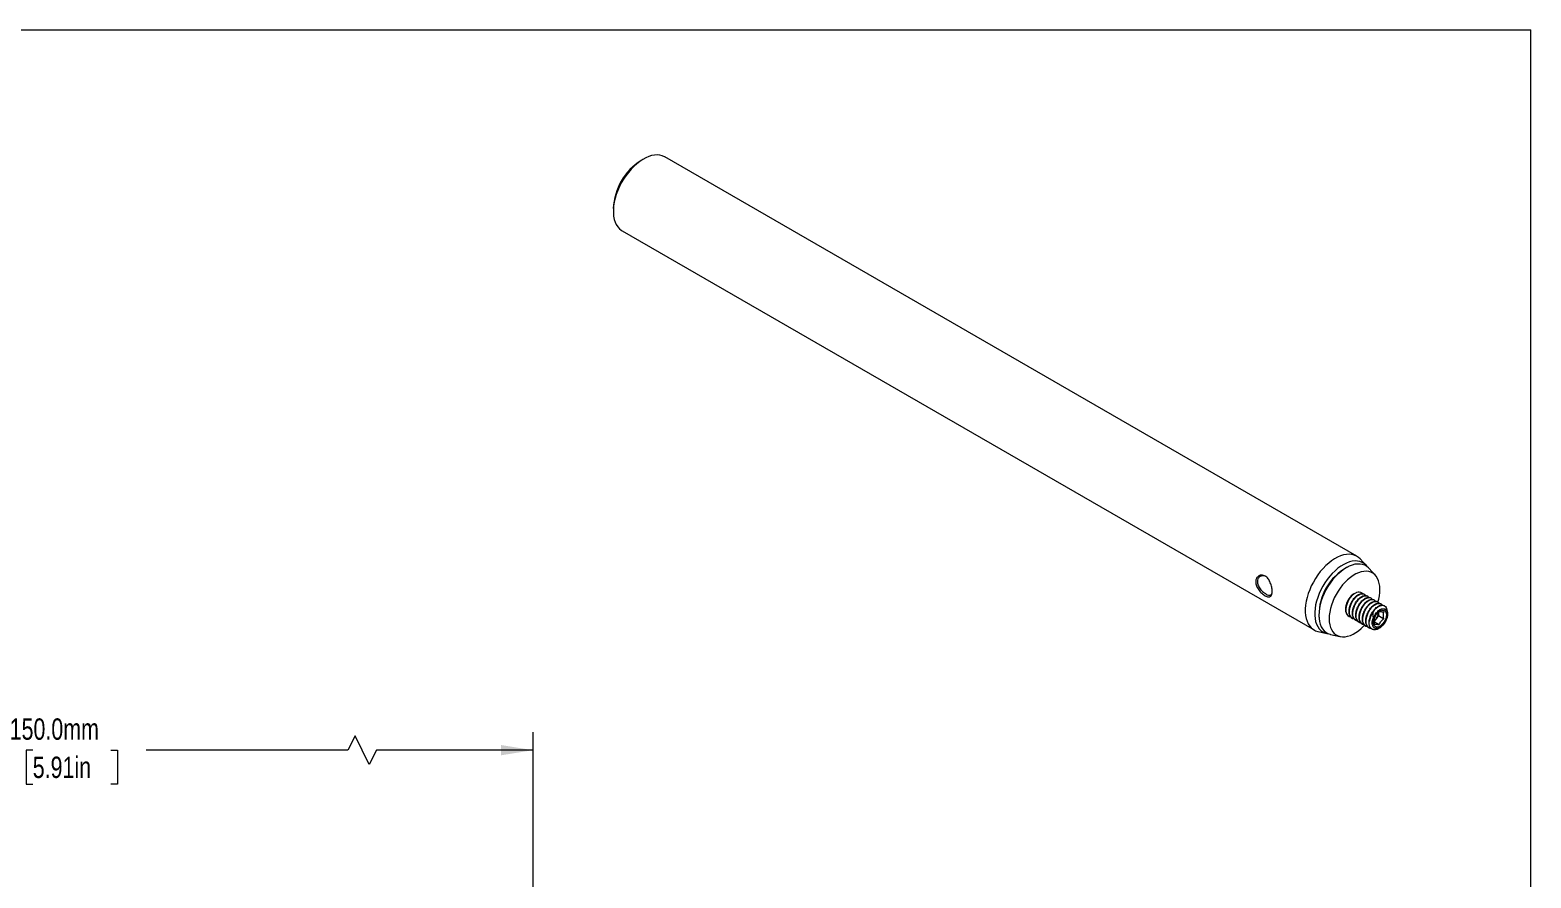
# Model space of a CAD drawing. Header units: millimetres. Extents: x 2 to 278, y 1 to 215.
# Drawn here: x 129.2 to 278, y 130.6 to 214.6 of the extents above; entities that cross this region are included whole.
import ezdxf

# ---------------------------------------------------------------- set-up
doc = ezdxf.new("R2010")
doc.units = ezdxf.units.MM
doc.styles.add('SLDTEXTSTYLE0', font='TXT', dxfattribs={"width": 0.75})
doc.dimstyles.new('SLDDIMSTYLE3', dxfattribs={"dimtxt": 2.116667, "dimasz": 3.175, "dimexe": 0, "dimexo": 0.0625, "dimgap": 0.529167, "dimtad": 0, "dimtih": 1, "dimtoh": 1, "dimdec": 1, "dimlfac": 0.5, "dimrnd": 1e-09, "dimzin": 4, "dimdsep": 46, "dimtxsty": 'SLDTEXTSTYLE0', "dimsah": 1, "dimcen": 0.09, "dimadec": 0, "dimazin": 1, "dimtfac": 1, "dimtdec": 1, "dimtofl": 0, "dimtmove": 0, "dimatfit": 3, "dimfxl": 1, "dimfrac": 2, "dimtolj": 1, "dimtzin": 12, "dimarcsym": 0})

# ---------------------------------------------------------------- blocks, each defined once
blk = doc.blocks.new('_D_3')
at = {"color": 8, "linetype": 'Continuous', "lineweight": 0}
for p, q in [((87.68, 115.48), (87.68, 145.01)), ((161.45, 144.64), (160.75, 143.23)), ((162.86, 141.82), (161.45, 144.64)), ((179.09, 114.52), (179.09, 145.01)), ((87.68, 143.23), (126.01, 143.23)), ((129.51, 143.23), (128.86, 143.23)), ((128.86, 143.23), (128.86, 139.86)), ((137.26, 143.23), (137.91, 143.23)), ((137.91, 143.23), (137.91, 139.86)), ((160.75, 143.23), (140.76, 143.23)), ((163.57, 143.23), (162.86, 141.82)), ((179.09, 143.23), (163.57, 143.23)), ((128.86, 139.86), (129.51, 139.86)), ((137.91, 139.86), (137.26, 139.86))]:
    blk.add_line(p, q, dxfattribs=at)
at = {"color": 8, "linetype": 'Continuous', "lineweight": 18}
for points in [[(87.68, 143.23), (90.86, 142.72), (90.86, 143.74)], [(179.09, 143.23), (175.92, 143.74), (175.92, 142.72)]]:
    blk.add_solid(points, dxfattribs=at)
at = {"color": 8, "linetype": 'Continuous', "lineweight": 18, "char_height": 2.117, "attachment_point": 1, "style": 'SLDTEXTSTYLE0'}
for s, insert in [('150.0mm', (127.22, 146.38)), ('5.91in', (129.51, 142.59))]:
    blk.add_mtext(s, dxfattribs=dict(at, insert=insert))

msp = doc.modelspace()

# ---------------------------------------------------------------- linework, layer by layer
at = {"color": 7, "linetype": 'Continuous', "lineweight": 18}
for p, q in [((1.58, 214.65), (277.99, 214.65)), ((277.99, 0.9), (277.99, 214.65)), ((190.03, 201.85), (189.79, 201.71)), ((260.72, 162.47), (192.14, 202.06)), ((187.05, 196.95), (187.05, 196.67)), ((187.92, 194.74), (256.49, 155.15)), ((261.66, 161.55), (261.05, 162.2)), ((259.86, 161.42), (259.72, 161.35)), ((262.56, 160.58), (261.92, 161.27)), ((261.49, 158.68), (261.45, 158.71)), ((261.82, 158.49), (261.78, 158.52)), ((262.15, 158.3), (262.11, 158.33)), ((262.48, 158.11), (262.44, 158.14)), ((262.81, 157.92), (262.77, 157.95)), ((263.14, 157.73), (263.1, 157.76)), ((256.97, 156.58), (256.98, 156.42)), ((259.95, 156.49), (259.99, 156.47)), ((260.28, 156.3), (260.32, 156.28)), ((262.66, 156.27), (262.42, 155.98)), ((262.89, 156.57), (262.66, 156.27)), ((262.89, 156.9), (262.89, 156.88)), ((262.89, 156.88), (262.89, 156.57)), ((262.89, 156.57), (263.41, 156.27)), ((263.47, 157.54), (263.43, 157.57)), ((256.89, 155), (257.76, 154.8)), ((258.13, 154.71), (259.05, 154.5)), ((260.61, 156.11), (260.65, 156.09)), ((260.94, 155.92), (260.98, 155.9)), ((261.27, 155.73), (261.31, 155.71)), ((261.6, 155.54), (261.64, 155.52)), ((261.93, 155.35), (261.97, 155.33)), ((262.42, 155.98), (262.94, 155.68))]:
    msp.add_line(p, q, dxfattribs=at)
at = {"color": 7, "linetype": 'Continuous', "lineweight": 18, "flags": 128}
for points in [[(192.14, 202.06), (192.12, 202.07), (191.9, 202.17), (191.65, 202.23), (191.4, 202.25), (191.12, 202.24), (190.84, 202.19), (190.55, 202.09), (190.26, 201.97), (189.96, 201.8), (189.66, 201.61), (189.37, 201.38), (189.08, 201.12), (188.8, 200.83), (188.54, 200.52), (188.29, 200.19), (188.06, 199.84), (187.84, 199.48), (187.65, 199.11), (187.48, 198.72), (187.34, 198.34), (187.23, 197.96), (187.14, 197.58), (187.08, 197.21), (187.05, 196.85), (187.05, 196.5), (187.08, 196.18), (187.14, 195.87), (187.23, 195.6), (187.34, 195.35), (187.48, 195.13), (187.65, 194.94), (187.84, 194.79), (187.92, 194.74)], [(261.05, 162.2), (260.89, 162.35), (260.69, 162.48), (260.47, 162.58), (260.23, 162.64), (259.97, 162.67), (259.7, 162.65), (259.41, 162.6), (259.12, 162.51), (258.83, 162.38), (258.53, 162.22), (258.23, 162.02), (257.94, 161.79), (257.65, 161.53), (257.38, 161.25), (257.11, 160.94), (256.86, 160.61), (256.63, 160.26), (256.42, 159.89), (256.22, 159.52), (256.06, 159.14), (255.91, 158.75), (255.8, 158.37), (255.71, 157.99), (255.65, 157.62), (255.62, 157.26), (255.62, 156.92), (255.65, 156.59), (255.71, 156.29), (255.8, 156.01), (255.91, 155.76), (256.06, 155.54), (256.22, 155.35), (256.42, 155.2), (256.63, 155.08), (256.86, 155), (256.89, 155)], [(261.78, 161.4), (261.64, 161.57), (261.46, 161.73), (261.26, 161.85), (261.04, 161.93), (260.8, 161.98), (260.55, 161.99), (260.28, 161.96), (260, 161.9), (259.72, 161.79), (259.43, 161.65), (259.14, 161.48), (258.86, 161.27), (258.58, 161.03), (258.3, 160.76), (258.04, 160.47), (257.8, 160.16), (257.57, 159.82), (257.35, 159.48), (257.16, 159.12), (257, 158.75), (256.85, 158.38), (256.74, 158), (256.65, 157.64), (256.59, 157.28), (256.56, 156.93), (256.56, 156.59), (256.59, 156.28), (256.65, 155.99), (256.74, 155.72), (256.85, 155.48), (257, 155.27), (257.16, 155.1), (257.35, 154.96), (257.57, 154.86), (257.8, 154.79), (257.95, 154.77)], [(261.92, 161.27), (261.89, 161.3), (261.71, 161.45), (261.51, 161.57), (261.29, 161.65), (261.05, 161.69), (260.8, 161.69), (260.53, 161.66), (260.26, 161.58), (259.98, 161.47), (259.69, 161.32), (259.41, 161.14), (259.13, 160.93), (258.85, 160.69), (258.59, 160.41), (258.33, 160.12), (258.09, 159.8), (257.87, 159.47), (257.67, 159.12), (257.49, 158.76), (257.34, 158.39), (257.21, 158.03), (257.1, 157.66), (257.03, 157.3), (256.99, 156.95), (256.97, 156.61), (256.99, 156.29), (257.03, 156), (257.1, 155.72), (257.21, 155.47), (257.34, 155.25), (257.49, 155.07), (257.67, 154.92), (257.87, 154.8), (258.09, 154.72), (258.13, 154.71)], [(263.02, 159.17), (263, 159.48), (262.96, 159.77), (262.89, 160.03), (262.79, 160.26), (262.66, 160.47), (262.5, 160.64), (262.33, 160.78), (262.13, 160.88), (261.91, 160.94), (261.68, 160.97), (261.43, 160.96), (261.17, 160.91), (260.91, 160.83), (260.63, 160.7), (260.36, 160.55), (260.09, 160.36), (259.82, 160.13), (259.56, 159.88), (259.32, 159.61), (259.08, 159.31), (258.87, 159), (258.67, 158.66), (258.49, 158.32), (258.34, 157.97), (258.21, 157.62), (258.11, 157.27), (258.04, 156.92), (257.99, 156.59), (257.98, 156.26), (257.99, 155.96), (258.04, 155.67), (258.11, 155.41), (258.21, 155.18), (258.34, 154.97), (258.49, 154.8), (258.67, 154.66), (258.87, 154.56), (259.08, 154.49), (259.32, 154.47), (259.56, 154.48), (259.82, 154.53), (260.09, 154.61), (260.36, 154.73), (260.63, 154.89), (260.91, 155.08), (261.17, 155.3), (261.43, 155.55), (261.49, 155.62)], [(259.6, 157.27), (259.61, 157.17), (259.62, 157.14)], [(263.23, 157.23), (263.37, 157.24), (263.5, 157.21), (263.61, 157.15), (263.69, 157.04), (263.74, 156.91), (263.77, 156.74), (263.76, 156.56), (263.72, 156.37), (263.65, 156.17), (263.55, 155.97), (263.43, 155.79), (263.3, 155.63), (263.15, 155.49), (263, 155.39), (262.84, 155.32), (262.7, 155.29), (262.56, 155.31), (262.45, 155.36), (262.36, 155.45), (262.3, 155.58), (262.26, 155.73), (262.26, 155.91), (262.29, 156.1), (262.35, 156.3)], [(263.66, 156.64), (263.65, 156.47), (263.6, 156.29), (263.53, 156.11), (263.43, 155.94), (263.32, 155.78), (263.19, 155.65), (263.05, 155.54), (262.91, 155.47), (262.77, 155.43), (262.65, 155.44), (262.54, 155.48), (262.46, 155.56), (262.4, 155.67), (262.37, 155.81), (262.37, 155.98), (262.4, 156.15), (262.46, 156.33), (262.54, 156.51), (262.65, 156.68), (262.77, 156.82), (262.91, 156.95), (263.05, 157.04), (263.19, 157.09), (263.32, 157.11), (263.43, 157.08), (263.53, 157.02), (263.6, 156.92), (263.65, 156.79), (263.66, 156.64)]]:
    msp.add_lwpolyline(points, dxfattribs=at)
at = {"color": 7, "linetype": 'Continuous', "lineweight": 18}
for centre, radius, start, end in [((193, 196.69), 5.96, 122.53, 177.4754), ((262.46, 156.59), 5.49, 119.9144, 180.091), ((258.63, 159.23), 4.39, 342.4807, 359.2213), ((261.55, 157.12), 1.95, 124.3132, 177.4847), ((260.38, 157.17), 0.778, 177.5621, 211.56), ((264.05, 155.67), 2.12, 144.0419, 171.7596), ((261.99, 156.78), 0.838, 300.4432, 322.3931), ((261.87, 156.93), 1.02, 320.2279, 357.3607)]:
    msp.add_arc(centre, radius, start, end, dxfattribs=at)
for points, knots in [([(252.34, 158.98), (252.34, 158.92), (252.33, 158.79), (252.3, 158.65), (252.24, 158.53), (252.16, 158.46), (252.06, 158.42), (251.94, 158.42), (251.8, 158.46), (251.65, 158.54), (251.48, 158.65), (251.31, 158.78), (251.15, 158.95), (251, 159.13), (250.88, 159.32), (250.78, 159.52), (250.72, 159.72), (250.7, 159.92), (250.72, 160.11), (250.78, 160.27), (250.88, 160.41), (251, 160.51), (251.15, 160.58), (251.31, 160.6), (251.48, 160.57), (251.65, 160.5), (251.8, 160.39), (251.94, 160.24), (252.06, 160.05), (252.16, 159.84), (252.24, 159.62), (252.3, 159.4), (252.33, 159.18), (252.34, 159.05), (252.34, 158.98)], [0, 0, 0, 0, 0.032221, 0.063235, 0.09423, 0.126399, 0.158487, 0.188888, 0.21893, 0.249985, 0.281024, 0.311083, 0.341541, 0.373724, 0.405857, 0.436833, 0.46785, 0.500102, 0.532291, 0.563267, 0.594228, 0.626372, 0.658503, 0.688943, 0.719014, 0.750082, 0.781081, 0.811117, 0.841574, 0.873782, 0.905939, 0.936898, 0.967852, 1, 1, 1, 1]), ([(251.68, 160.47), (251.61, 160.49), (251.49, 160.54), (251.31, 160.52), (251.15, 160.47), (251.02, 160.36), (250.91, 160.19), (250.85, 159.94), (250.91, 159.67), (251.02, 159.43), (251.15, 159.23), (251.3, 159.05), (251.5, 158.86), (251.74, 158.7), (251.95, 158.6), (252.11, 158.59), (252.21, 158.62), (252.29, 158.68), (252.31, 158.75), (252.32, 158.78)], [0, 0, 0, 0, 0.0615349, 0.1112303, 0.1672451, 0.2223932, 0.2717911, 0.353234, 0.4347891, 0.4842172, 0.5393761, 0.5954057, 0.6451163, 0.7254711, 0.8056734, 0.8553337, 0.9113309, 0.9665633, 1, 1, 1, 1]), ([(259.95, 156.49), (259.95, 156.49), (259.9, 156.51), (259.82, 156.59), (259.74, 156.71), (259.69, 156.83), (259.65, 156.96), (259.63, 157.13), (259.64, 157.32), (259.66, 157.48), (259.69, 157.61), (259.72, 157.72), (259.76, 157.84), (259.81, 157.96), (259.88, 158.09), (259.95, 158.23), (260.05, 158.38), (260.18, 158.54), (260.32, 158.68), (260.42, 158.75), (260.46, 158.78)], [0, 0, 0, 0, 0.001996, 0.085702, 0.167566, 0.212071, 0.269106, 0.338659, 0.416385, 0.47342, 0.509732, 0.55071, 0.591688, 0.638118, 0.675492, 0.733032, 0.790573, 0.848114, 0.940117, 1, 1, 1, 1]), ([(260.14, 156.43), (260.1, 156.43), (259.97, 156.46), (259.82, 156.6), (259.71, 156.83), (259.66, 157.15), (259.7, 157.51), (259.82, 157.89), (260.01, 158.25), (260.24, 158.55), (260.49, 158.77), (260.75, 158.91), (260.98, 158.94), (261.17, 158.89), (261.25, 158.8), (261.28, 158.75)], [0, 0, 0, 0, 0.045967, 0.124023, 0.201955, 0.282683, 0.369302, 0.45255, 0.538768, 0.621126, 0.701225, 0.780053, 0.860585, 0.941142, 1, 1, 1, 1]), ([(260.28, 156.3), (260.28, 156.3), (260.23, 156.32), (260.15, 156.4), (260.07, 156.52), (260.02, 156.64), (259.98, 156.77), (259.96, 156.94), (259.97, 157.13), (259.99, 157.29), (260.02, 157.42), (260.05, 157.53), (260.09, 157.65), (260.14, 157.77), (260.21, 157.9), (260.28, 158.04), (260.38, 158.19), (260.51, 158.35), (260.66, 158.5), (260.77, 158.58), (260.83, 158.62)], [0, 0, 0, 0, 0.001964, 0.084343, 0.164909, 0.208709, 0.26484, 0.33329, 0.409783, 0.465914, 0.501651, 0.541978, 0.582307, 0.628001, 0.664782, 0.72141, 0.778039, 0.834667, 0.925212, 1, 1, 1, 1]), ([(260.47, 156.24), (260.43, 156.24), (260.3, 156.27), (260.15, 156.41), (260.04, 156.64), (259.99, 156.96), (260.03, 157.32), (260.15, 157.7), (260.34, 158.06), (260.57, 158.36), (260.82, 158.58), (261.08, 158.71), (261.31, 158.75), (261.5, 158.7), (261.58, 158.61), (261.61, 158.56)], [0, 0, 0, 0, 0.0459675, 0.1240235, 0.2019552, 0.282683, 0.3693017, 0.4525495, 0.5387682, 0.6211263, 0.7012248, 0.7800531, 0.8605851, 0.9411417, 1, 1, 1, 1]), ([(260.61, 156.11), (260.61, 156.11), (260.56, 156.13), (260.48, 156.21), (260.4, 156.33), (260.35, 156.45), (260.31, 156.58), (260.29, 156.75), (260.3, 156.94), (260.32, 157.1), (260.35, 157.23), (260.38, 157.34), (260.42, 157.46), (260.47, 157.58), (260.54, 157.71), (260.61, 157.85), (260.71, 158), (260.84, 158.16), (260.99, 158.31), (261.1, 158.39), (261.16, 158.43)], [0, 0, 0, 0, 0.001964, 0.084343, 0.164909, 0.208709, 0.26484, 0.33329, 0.409783, 0.465914, 0.501651, 0.541978, 0.582307, 0.628001, 0.664782, 0.72141, 0.778039, 0.834667, 0.925212, 1, 1, 1, 1]), ([(260.8, 156.04), (260.76, 156.05), (260.63, 156.08), (260.48, 156.22), (260.37, 156.45), (260.32, 156.77), (260.36, 157.13), (260.48, 157.51), (260.67, 157.87), (260.9, 158.17), (261.15, 158.39), (261.41, 158.52), (261.64, 158.56), (261.83, 158.51), (261.91, 158.41), (261.94, 158.37)], [0, 0, 0, 0, 0.0459675, 0.1240235, 0.2019552, 0.282683, 0.3693017, 0.4525495, 0.5387682, 0.6211263, 0.7012248, 0.7800531, 0.8605851, 0.9411417, 1, 1, 1, 1]), ([(260.94, 155.92), (260.94, 155.92), (260.89, 155.94), (260.81, 156.02), (260.73, 156.14), (260.68, 156.26), (260.64, 156.39), (260.62, 156.56), (260.63, 156.75), (260.65, 156.91), (260.68, 157.04), (260.71, 157.15), (260.75, 157.27), (260.8, 157.39), (260.87, 157.52), (260.94, 157.66), (261.04, 157.81), (261.17, 157.97), (261.32, 158.12), (261.43, 158.2), (261.49, 158.24)], [0, 0, 0, 0, 0.001964, 0.084343, 0.164909, 0.208709, 0.26484, 0.33329, 0.409783, 0.465914, 0.501651, 0.541978, 0.582307, 0.628001, 0.664782, 0.72141, 0.778039, 0.834667, 0.925212, 1, 1, 1, 1]), ([(261.13, 155.85), (261.09, 155.86), (260.96, 155.89), (260.81, 156.03), (260.7, 156.26), (260.65, 156.57), (260.69, 156.94), (260.81, 157.32), (261, 157.68), (261.23, 157.98), (261.48, 158.2), (261.74, 158.33), (261.97, 158.37), (262.16, 158.32), (262.24, 158.22), (262.27, 158.18)], [0, 0, 0, 0, 0.045967, 0.124023, 0.201955, 0.282683, 0.369302, 0.45255, 0.538768, 0.621126, 0.701225, 0.780053, 0.860585, 0.941142, 1, 1, 1, 1]), ([(260.83, 158.62), (260.88, 158.65), (261, 158.72), (261.17, 158.76), (261.32, 158.77), (261.41, 158.73), (261.45, 158.71)], [0, 0, 0, 0, 0.25031, 0.496361, 0.75114, 1, 1, 1, 1]), ([(261.27, 155.73), (261.27, 155.73), (261.22, 155.75), (261.14, 155.83), (261.06, 155.95), (261.01, 156.07), (260.97, 156.2), (260.95, 156.37), (260.96, 156.56), (260.98, 156.72), (261.01, 156.85), (261.04, 156.96), (261.08, 157.08), (261.13, 157.2), (261.2, 157.33), (261.27, 157.47), (261.37, 157.62), (261.5, 157.78), (261.65, 157.93), (261.76, 158.01), (261.82, 158.05)], [0, 0, 0, 0, 0.001964, 0.084343, 0.164909, 0.208709, 0.26484, 0.33329, 0.409783, 0.465914, 0.501651, 0.541978, 0.582307, 0.628001, 0.664782, 0.72141, 0.778039, 0.834667, 0.925212, 1, 1, 1, 1]), ([(261.46, 155.66), (261.42, 155.67), (261.29, 155.7), (261.14, 155.84), (261.03, 156.07), (260.98, 156.38), (261.02, 156.75), (261.14, 157.13), (261.33, 157.48), (261.56, 157.79), (261.81, 158.01), (262.07, 158.14), (262.3, 158.18), (262.49, 158.13), (262.57, 158.03), (262.6, 157.99)], [0, 0, 0, 0, 0.045967, 0.124023, 0.201955, 0.282683, 0.369302, 0.45255, 0.538768, 0.621126, 0.701225, 0.780053, 0.860585, 0.941142, 1, 1, 1, 1]), ([(261.16, 158.43), (261.21, 158.46), (261.33, 158.53), (261.5, 158.57), (261.65, 158.57), (261.74, 158.54), (261.78, 158.52)], [0, 0, 0, 0, 0.25031, 0.496361, 0.75114, 1, 1, 1, 1]), ([(261.6, 155.54), (261.6, 155.54), (261.55, 155.56), (261.47, 155.64), (261.39, 155.76), (261.34, 155.88), (261.3, 156.01), (261.28, 156.18), (261.29, 156.36), (261.31, 156.53), (261.34, 156.65), (261.37, 156.77), (261.41, 156.89), (261.46, 157.01), (261.53, 157.14), (261.6, 157.28), (261.7, 157.42), (261.83, 157.58), (261.98, 157.74), (262.09, 157.82), (262.15, 157.86)], [0, 0, 0, 0, 0.001964, 0.084343, 0.164909, 0.208709, 0.26484, 0.33329, 0.409783, 0.465914, 0.501651, 0.541978, 0.582307, 0.628001, 0.664782, 0.72141, 0.778039, 0.834667, 0.925212, 1, 1, 1, 1]), ([(261.79, 155.47), (261.75, 155.48), (261.62, 155.51), (261.47, 155.65), (261.36, 155.88), (261.31, 156.19), (261.35, 156.56), (261.47, 156.94), (261.66, 157.29), (261.89, 157.6), (262.14, 157.82), (262.4, 157.95), (262.63, 157.99), (262.82, 157.94), (262.9, 157.84), (262.93, 157.8)], [0, 0, 0, 0, 0.0459675, 0.1240235, 0.2019552, 0.282683, 0.3693017, 0.4525495, 0.5387682, 0.6211263, 0.7012248, 0.7800531, 0.8605851, 0.9411417, 1, 1, 1, 1]), ([(261.49, 158.24), (261.54, 158.27), (261.66, 158.34), (261.83, 158.38), (261.98, 158.38), (262.07, 158.35), (262.11, 158.33)], [0, 0, 0, 0, 0.25031, 0.496361, 0.75114, 1, 1, 1, 1]), ([(262.2, 155.26), (262.12, 155.28), (261.97, 155.3), (261.8, 155.46), (261.69, 155.69), (261.64, 156), (261.68, 156.36), (261.8, 156.75), (261.99, 157.1), (262.22, 157.41), (262.47, 157.63), (262.73, 157.76), (262.96, 157.8), (263.15, 157.75), (263.23, 157.65), (263.26, 157.61)], [0, 0, 0, 0, 0.0703209, 0.1463844, 0.2223268, 0.3009939, 0.3854014, 0.4665242, 0.550542, 0.6307977, 0.7088516, 0.7856677, 0.8641439, 0.9426442, 1, 1, 1, 1]), ([(261.82, 158.05), (261.87, 158.08), (261.99, 158.15), (262.16, 158.19), (262.31, 158.19), (262.4, 158.16), (262.44, 158.14)], [0, 0, 0, 0, 0.25031, 0.496361, 0.75114, 1, 1, 1, 1]), ([(262.15, 157.86), (262.2, 157.89), (262.32, 157.96), (262.49, 158), (262.64, 158), (262.73, 157.96), (262.77, 157.95)], [0, 0, 0, 0, 0.25031, 0.496361, 0.75114, 1, 1, 1, 1]), ([(262.48, 157.67), (262.53, 157.7), (262.65, 157.77), (262.82, 157.81), (262.97, 157.81), (263.06, 157.77), (263.1, 157.76)], [0, 0, 0, 0, 0.25031, 0.496361, 0.75114, 1, 1, 1, 1]), ([(261.93, 155.35), (261.93, 155.35), (261.88, 155.37), (261.8, 155.45), (261.72, 155.57), (261.67, 155.69), (261.63, 155.82), (261.61, 155.99), (261.62, 156.17), (261.64, 156.34), (261.67, 156.46), (261.7, 156.58), (261.74, 156.7), (261.79, 156.82), (261.86, 156.95), (261.93, 157.09), (262.03, 157.23), (262.16, 157.39), (262.31, 157.55), (262.42, 157.63), (262.48, 157.67)], [0, 0, 0, 0, 0.001964, 0.084343, 0.164909, 0.208709, 0.26484, 0.33329, 0.409783, 0.465914, 0.501651, 0.541978, 0.582307, 0.628001, 0.664782, 0.72141, 0.778039, 0.834667, 0.925212, 1, 1, 1, 1]), ([(263.23, 157.23), (263.27, 157.24), (263.35, 157.26), (263.46, 157.26), (263.55, 157.23), (263.64, 157.17), (263.7, 157.09), (263.75, 156.98), (263.78, 156.86), (263.79, 156.71), (263.77, 156.58), (263.75, 156.47), (263.72, 156.35), (263.68, 156.24), (263.63, 156.12), (263.59, 156.04), (263.54, 155.95), (263.49, 155.87), (263.43, 155.78), (263.37, 155.71), (263.31, 155.63), (263.24, 155.56), (263.17, 155.49), (263.1, 155.43), (263.03, 155.37), (262.96, 155.32), (262.88, 155.28), (262.81, 155.24), (262.73, 155.21), (262.66, 155.19), (262.59, 155.18), (262.52, 155.17), (262.45, 155.17), (262.38, 155.18), (262.32, 155.2), (262.26, 155.22), (262.2, 155.26), (262.15, 155.3), (262.11, 155.35), (262.07, 155.4), (262.03, 155.46), (262, 155.53), (261.98, 155.6), (261.96, 155.7), (261.94, 155.82), (261.95, 155.92), (261.95, 155.97)], [0, 0, 0, 0, 0.032793, 0.066296, 0.09909, 0.132592, 0.165382, 0.198824, 0.232963, 0.267818, 0.302459, 0.320042, 0.337881, 0.37252, 0.390092, 0.4079, 0.425629, 0.443599, 0.461693, 0.480037, 0.498169, 0.516559, 0.53508, 0.553871, 0.572003, 0.59039, 0.608907, 0.627678, 0.646177, 0.664923, 0.683796, 0.702927, 0.721977, 0.741159, 0.760758, 0.780501, 0.799551, 0.81887, 0.838328, 0.858062, 0.877335, 0.896733, 0.916522, 0.936446, 0.968015, 1, 1, 1, 1]), ([(261.95, 155.97), (261.96, 156.05), (261.97, 156.19), (262.03, 156.39), (262.09, 156.56), (262.16, 156.7), (262.23, 156.84), (262.31, 156.97), (262.4, 157.09), (262.52, 157.23), (262.65, 157.37), (262.76, 157.44), (262.81, 157.47)], [0, 0, 0, 0, 0.135184, 0.248811, 0.340123, 0.422574, 0.49616, 0.581449, 0.666736, 0.752022, 0.886065, 1, 1, 1, 1]), ([(262.33, 156.91), (262.32, 156.85), (262.31, 156.71), (262.32, 156.5), (262.34, 156.37), (262.35, 156.3)], [0, 0, 0, 0, 0.313164, 0.652326, 1, 1, 1, 1]), ([(262.33, 156.91), (262.4, 157.01), (262.55, 157.22), (262.8, 157.44), (263.06, 157.57), (263.3, 157.61), (263.49, 157.55), (263.63, 157.4), (263.7, 157.23), (263.7, 157.11), (263.7, 157.09)], [0, 0, 0, 0, 0.142182, 0.280463, 0.416552, 0.555581, 0.694653, 0.828454, 0.964035, 1, 1, 1, 1]), ([(262.35, 156.3), (262.36, 156.32), (262.4, 156.41), (262.46, 156.5), (262.5, 156.57)], [0, 0, 0, 0, 0.196239, 1, 1, 1, 1]), ([(262.47, 156.35), (262.46, 156.33), (262.44, 156.27), (262.42, 156.16), (262.41, 155.97), (262.45, 155.82), (262.47, 155.72)], [0, 0, 0, 0, 0.110035, 0.356354, 0.611029, 1, 1, 1, 1]), ([(262.94, 156.94), (262.88, 156.9), (262.77, 156.81), (262.59, 156.62), (262.51, 156.45), (262.47, 156.35)], [0, 0, 0, 0, 0.270144, 0.549237, 1, 1, 1, 1]), ([(262.5, 156.57), (262.51, 156.6), (262.56, 156.69), (262.66, 156.84), (262.8, 157), (262.95, 157.13), (263.1, 157.21), (263.22, 157.25), (263.28, 157.24), (263.29, 157.24)], [0, 0, 0, 0, 0.063071, 0.241688, 0.419192, 0.591187, 0.761553, 0.938197, 1, 1, 1, 1]), ([(262.5, 156.57), (262.52, 156.61), (262.56, 156.67), (262.63, 156.77), (262.7, 156.85), (262.78, 156.93), (262.85, 156.99), (262.92, 157.05), (262.98, 157.09), (263.01, 157.11)], [0, 0, 0, 0, 0.146202, 0.2924041, 0.4386061, 0.5848082, 0.7310102, 0.8040229, 1, 1, 1, 1]), ([(262.81, 157.47), (262.86, 157.51), (262.98, 157.57), (263.15, 157.62), (263.3, 157.62), (263.39, 157.58), (263.43, 157.56)], [0, 0, 0, 0, 0.25031, 0.496361, 0.75114, 1, 1, 1, 1]), ([(263.41, 156.9), (263.35, 156.91), (263.24, 156.93), (263.06, 156.96), (262.99, 156.95), (262.94, 156.94)], [0, 0, 0, 0, 0.270144, 0.549237, 1, 1, 1, 1]), ([(262.94, 155.68), (262.97, 155.74), (263.02, 155.86), (263.17, 156.07), (263.32, 156.19), (263.41, 156.27)], [0, 0, 0, 0, 0.270144, 0.549237, 1, 1, 1, 1]), ([(263.01, 157.11), (263.05, 157.13), (263.12, 157.18), (263.19, 157.21), (263.23, 157.23)], [0, 0, 0, 0, 0.4949985, 1, 1, 1, 1]), ([(263.41, 156.27), (263.39, 156.36), (263.36, 156.51), (263.36, 156.7), (263.38, 156.82), (263.4, 156.88), (263.41, 156.9)], [0, 0, 0, 0, 0.388967, 0.634719, 0.889966, 1, 1, 1, 1]), ([(262.47, 155.72), (262.49, 155.73), (262.55, 155.74), (262.69, 155.73), (262.85, 155.7), (262.94, 155.68)], [0, 0, 0, 0, 0.270144, 0.549237, 1, 1, 1, 1])]:
    msp.add_open_spline(points, degree=3, knots=knots, dxfattribs=at)

# ---------------------------------------------------------------- dimensions: what is measured, and where the dimension line sits
at = {"color": 8, "linetype": 'Continuous', "lineweight": 18}
dim = msp.add_linear_dim(base=(87.68, 143.23), p1=(179.09, 113.25), p2=(87.68, 114.21), text='150.0mm', dimstyle='SLDDIMSTYLE3', dxfattribs=at)
dim.commit()
dim.dimension.update_dxf_attribs({"geometry": '_D_3', "text_midpoint": (133.39, 143.23), "dimtype": 160})

doc.saveas('drawing.dxf')
